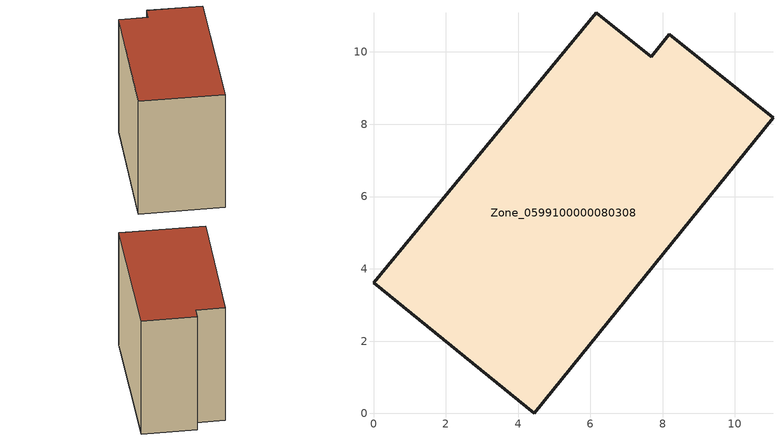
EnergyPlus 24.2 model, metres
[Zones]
Zone_0599100000080308
 floor ground (C_G): 4.45,0 0,3.61 6.16,11.09 7.68,9.87 8.19,10.49 11.05,8.19 z0
 wall outside (C_F): 11.05,8.19 8.19,10.49 7.68,9.87 6.16,11.09 0,3.61 4.45,0 11.05,8.19 z0:8.83
 roof outside (C_R): 0,3.61 4.45,0 11.05,8.19 8.19,10.49 7.68,9.87 6.16,11.09 z8.83
[BUILDING]
Pand.0599100000080308: North Axis=0; Terrain=City; Loads Convergence Tolerance Value=0.04; Temperature Convergence Tolerance Value=0.4; Solar Distribution=FullExterior; Maximum Number of Warmup Days=25; Minimum Number of Warmup Days=1
[Site:Location]
Rotterdam.The.Hague.AP_ZH_NLD Design_Conditions: Latitude=51.96; Longitude=4.45; Time Zone=1; Elevation=-4.5
[SITE:GROUNDTEMPERATURE:BUILDINGSURFACE]
18, 18, 18, 18, 18, 18, 18, 18, 18, 18, 18, 18
[MATERIAL] Thermal Absorptance=0.9; Solar Absorptance=0.7; Visible Absorptance=0.7
Name | Roughness | Thickness | Conductivity | Density | Specific Heat
G.TC.1946 | MediumSmooth | 0.15 | 1 | 540 | 1210
F.TC.1946 | Rough | 0.3 | 0.857143 | 1920 | 840
R.TC.1946 | MediumRough | 0.2 | 0.909091 | 1500 | 1000
[CONSTRUCTION]
C_G: G.TC.1946
C_F: F.TC.1946
C_R: R.TC.1946
[ZONE]
Zone_0599100000080308: Type=1; Multiplier=1; Ceiling Height=Autocalculate; Volume=Autocalculate; Floor Area=autocalculate; Part of Total Floor Area=Yes
[ZONEINFILTRATION:DESIGNFLOWRATE]
Infil_Zone_0599100000080308: Zone or ZoneList or Space or SpaceList=Zone_0599100000080308; Schedule=AlwaysOn; Design Flow Rate Calculation Method=Flow/Area; Flow Rate per Floor Area=0.003; Constant Term Coefficient=1; Temperature Term Coefficient=0; Velocity Term Coefficient=0; Velocity Squared Term Coefficient=0
[HVACTEMPLATE:ZONE:IDEALLOADSAIRSYSTEM]
Zone_0599100000080308: Maximum Heating Supply Air Temperature=50; Minimum Cooling Supply Air Temperature=13; Maximum Heating Supply Air Humidity Ratio=0.0156; Minimum Cooling Supply Air Humidity Ratio=0.0077; Heating Limit=NoLimit; Cooling Limit=NoLimit; Dehumidification Control Type=ConstantSensibleHeatRatio; Cooling Sensible Heat Ratio=0.7; Dehumidification Setpoint=60; Humidification Control Type=None; Humidification Setpoint=30; Outdoor Air Method=None; Outdoor Air Flow Rate per Person=0.00944; Outdoor Air Flow Rate per Zone Floor Area=0; Outdoor Air Flow Rate per Zone=0; Demand Controlled Ventilation Type=None; Outdoor Air Economizer Type=NoEconomizer; Heat Recovery Type=None; Sensible Heat Recovery Effectiveness=0.7; Latent Heat Recovery Effectiveness=0.65
[ZONECONTROL:THERMOSTAT]
ThermostatControl_Zone_0599100000080308: Zone or ZoneList=Zone_0599100000080308; Control Type Schedule=DualSetpointControlType; Control 1=Thermostat_Zone_0599100000080308; Temperature Difference Between Cutout And Setpoint=0
[THERMOSTATSETPOINT:DUALSETPOINT]
Thermostat_Zone_0599100000080308: Heating Setpoint Temperature Schedule=HeatingSetpoint_Zone_0599100000080308; Cooling Setpoint Temperature Schedule=CoolingSetpoint_Zone_0599100000080308
[SCHEDULE:COMPACT]
HeatingSetpoint_Zone_0599100000080308: Through: 12/31, For: AllDays, Until: 24:00, 21
CoolingSetpoint_Zone_0599100000080308: Through: 12/31, For: AllDays, Until: 24:00, 24
DualSetpointControlType: Through: 12/31, For: AllDays, Until: 24:00, 4
AlwaysOn: Through: 12/31, For: AllDays, Until: 24:00, 1
